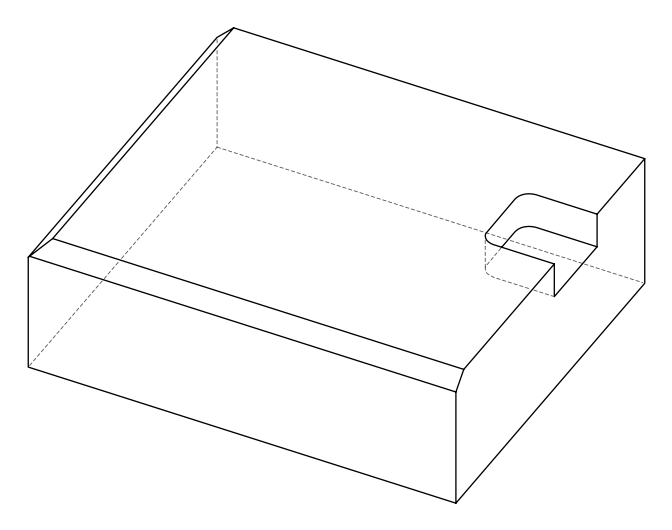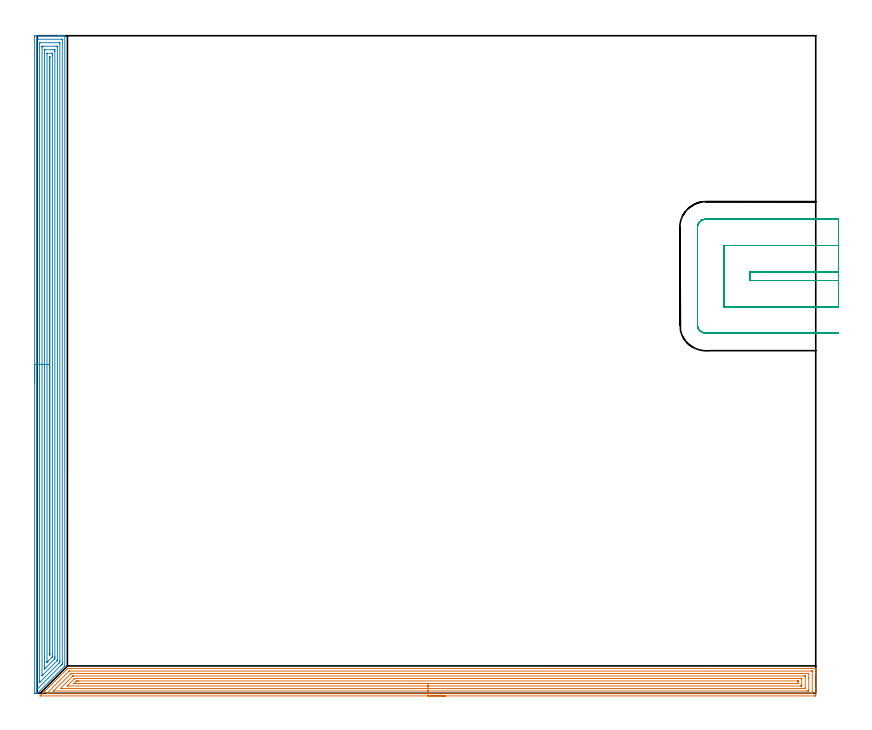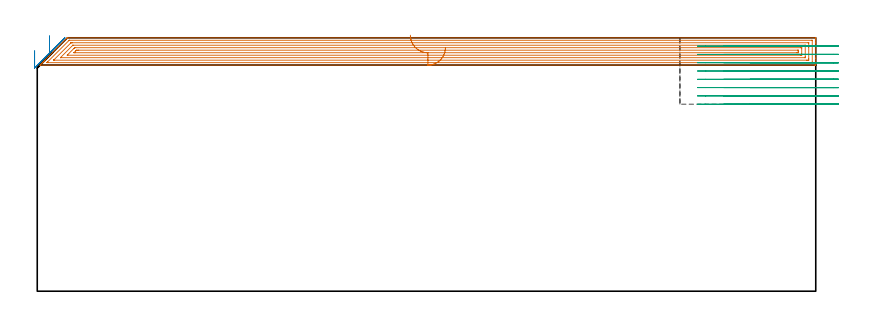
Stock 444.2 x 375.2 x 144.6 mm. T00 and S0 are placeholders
(PLAN: 3 operations, 1 tool changes, 52.4 min)
(1 AREA_MILL | FG_CHAMFER_SURFACE | UGT0205_001 | 21.15 min | 54021 mm3)
(2 AREA_MILL_1 | FG_CHAMFER_SURFACE_1 | UGT0205_001 | 20.8 min | 54040 mm3)
(3 MILL_SLOT | SLOT_PARTIAL_RECTANGULAR | UGT0201_094 | Follow Part, ap 5, ae 75% | 10.46 min | 246122 mm3)
(TOOL UGT0205_001 | Chamfer Mill 20 x 3 x 45 deg. | D20 FL50 Z2)
(TOOL UGT0201_094 | End mill 20 mm | D20 FL38 Z4)
(OP 1 AREA_MILL)
G17 G21 G94 G90
T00 M6
G54
G17 G0 G90 X232.9 Y-1.5 S1061 M3
G43 Z154.6 H0
Z139.
G94 G1 X232.862 Z138.128 F250.
X232.748 Z137.264
X232.559 Z136.412
X232.297 Z135.58
X231.963 Z134.774
X231.56 Z134.
X231.092 Z133.264
X230.561 Z132.572
X229.971 Z131.929
X229.328 Z131.34
X228.636 Z130.809
X227.9 Z130.34
X227.126 Z129.937
X226.32 Z129.603
X225.488 Z129.341
X224.637 Z129.152
X223.772 Z129.038
X222.9 Z129.
X1.627 Y-1.499
X1.604 Y-1.498
X1.603 Y-1.497 Z129.001
X2.666 Y-0.433 Z130.065
X2.834 Y-0.263 Z130.232
X2.999 Y-0.1 Z130.398
X3.113 Y0.014 Z130.512
X3.272 Y0.175 Z130.67
X3.428 Y0.329 Z130.826
X3.56 Y0.461 Z130.958
X3.71 Y0.612 Z131.107
X3.856 Y0.757 Z131.255
X4.006 Y0.907 Z131.405
X4.148 Y1.05 Z131.545
X4.285 Y1.186 Z131.684
X4.453 Y1.354 Z131.852
X6.687 Y3.588 Z134.086
X12.025 Y8.925 Z139.424
X16.891 Y13.792 Z144.291
X17.1 Y13.998 Z144.495
X17.206 Y14.098 Z144.588
X17.408 Y14.1 Z144.6
X444.028
X444.19 Y14.098 Z144.589
X444.197 Y13.963 Z144.455
X444.2 Y13.821 Z144.32
Y13.539 Z144.038
Y12.863 Z143.358
Y11.65 Z142.147
Y11.113 Z141.607
Y2.497 Z132.994
Y-1.138 Z129.359
X444.197 Y-1.41 Z129.088
X444.19 Y-1.492 Z129.005
X444.106 Y-1.499 Z128.999
X443.581 Y-1.5 Z129.
X222.9
Y-0.086 Z130.414
X6.224 Y-0.085 Z130.415
X5.793 Y-0.084 Z130.416
X5.608 Y-0.081 Z130.419
X5.485 Y-0.077 Z130.423
X5.54 Y-0.015 Z130.485
X5.613 Y0.061 Z130.561
X5.793 Y0.243 Z130.743
X5.979 Y0.43 Z130.93
X18.044 Y12.493 Z142.993
X18.148 Y12.595 Z143.095
X18.22 Y12.662 Z143.162
X18.24 Y12.678 Z143.178
X18.258 Y12.681 Z143.181
X18.301 Y12.683 Z143.183
X18.483 Y12.685 Z143.185
X441.794
X441.976 Y12.684 Z143.184
X442.145 Y12.681 Z143.181
X442.181 Y12.679 Z143.179
X442.19 Y12.66 Z143.16
X442.193 Y12.629 Z143.129
X442.199 Y12.466 Z142.966
Y0.215 Z130.715
X442.196 Y0.082 Z130.582
X442.19 Y-0.024 Z130.476
X442.185 Y-0.079 Z130.421
X442.149 Y-0.08 Z130.42
X441.794 Y-0.084 Z130.416
X441.613 Y-0.085 Z130.415
X440.9 Y-0.086 Z130.414
X222.9
Y1.328 Z131.828
X9.529 Y1.329 Z131.829
X9.391 Y1.33 Z131.83
X9.367 Y1.332 Z131.832
X9.351 Y1.334 Z131.834
X9.358 Y1.349 Z131.849
X9.367 Y1.366 Z131.866
X9.427 Y1.428 Z131.928
X9.486 Y1.487 Z131.987
X19.112 Y11.113 Z141.613
X19.154 Y11.153 Z141.653
X19.195 Y11.19 Z141.69
X19.291 Y11.265 Z141.765
X19.378 Y11.267 Z141.767
X19.561 Y11.269 Z141.769
X19.926 Y11.271 Z141.771
X20.088 Y11.272 Z141.772
X439.845 Y11.271 Z141.771
X440.007 Y11.27 Z141.77
X440.168 Y11.267 Z141.767
X440.184 Y11.265 Z141.765
X440.19 Y11.258 Z141.758
X440.195 Y11.226 Z141.726
X440.199 Y11.176 Z141.676
X440.2 Y8.736 Z139.236
Y2.173 Z132.673
X440.198 Y1.487 Z131.987
X440.195 Y1.393 Z131.893
X440.19 Y1.347 Z131.847
X440.185 Y1.335 Z131.835
X440.164 Y1.333 Z131.833
X440.007 Y1.331 Z131.831
X439.276 Y1.329 Z131.829
X439.114 Y1.328 Z131.828
X222.9
Y2.743 Z133.243
X13.319
X13.258 Y2.745 Z133.245
X13.22 Y2.748 Z133.248
X13.211 Y2.75 Z133.25
X13.216 Y2.758 Z133.258
X13.255 Y2.803 Z133.303
X13.318 Y2.868 Z133.368
X20.088 Y9.639 Z140.139
X20.297 Y9.838 Z140.338
X20.312 Y9.851 Z140.351
X20.332 Y9.853 Z140.353
X20.38 Y9.856 Z140.356
X20.477 Y9.857 Z140.357
X438.058
X438.114 Y9.856 Z140.356
X438.171 Y9.853 Z140.353
X438.186 Y9.851 Z140.351
X438.19 Y9.836 Z140.336
X438.194 Y9.786 Z140.286
X438.2 Y9.383 Z139.883
Y3.237 Z133.737
X438.196 Y2.81 Z133.31
X438.193 Y2.757 Z133.257
X438.19 Y2.75 Z133.25
X438.176 Y2.747 Z133.247
X438.135 Y2.745 Z133.245
X438. Y2.743 Z133.243
X437.832
X222.9
Y4.157 Z134.657
X17.408
X17.362 Y4.158 Z134.658
X17.094 Y4.164 Z134.664
X17.112 Y4.201 Z134.701
X17.21 Y4.306 Z134.806
X17.316 Y4.416 Z134.916
X20.982 Y8.083 Z138.583
X21.188 Y8.285 Z138.785
X21.29 Y8.382 Z138.882
X21.35 Y8.436 Z138.936
X21.921 Y8.443 Z138.943
X435.585
X435.974 Y8.441 Z138.941
X436.168 Y8.438 Z138.938
X436.186 Y8.436 Z138.936
X436.19 Y8.425 Z138.925
X436.196 Y8.39 Z138.89
X436.198 Y8.339 Z138.839
X436.2 Y7.841 Z138.341
Y5.216 Z135.716
Y4.341 Z134.841
X436.197 Y4.248 Z134.748
X436.194 Y4.192 Z134.692
X436.19 Y4.166 Z134.666
X436.174 Y4.164 Z134.664
X435.964 Y4.16 Z134.66
X435.54 Y4.157 Z134.657
X435.494
X222.9
Y5.571 Z136.071
X21.875
X21.278 Y5.573 Z136.073
X21.028 Y5.576 Z136.076
X20.982 Y5.578 Z136.078
X20.944 Y5.586 Z136.086
X20.961 Y5.608 Z136.108
X20.982 Y5.633 Z136.133
X21.981 Y6.634 Z137.134
X22.087 Y6.738 Z137.238
X22.316 Y6.959 Z137.459
X22.38 Y7.02 Z137.52
X22.477 Y7.023 Z137.523
X22.769 Y7.026 Z137.526
X23.365 Y7.029 Z137.529
X23.662
X433.753 Y7.028 Z137.528
X434.05 Y7.027 Z137.527
X434.135 Y7.025 Z137.525
X434.18 Y7.022 Z137.522
X434.19 Y6.999 Z137.499
X434.195 Y6.883 Z137.383
X434.198 Y6.738 Z137.238
X434.2 Y6.3 Z136.8
X434.197 Y5.862 Z136.362
X434.193 Y5.644 Z136.144
X434.19 Y5.591 Z136.091
X434.179 Y5.578 Z136.078
X434.149 Y5.576 Z136.076
X434.049 Y5.573 Z136.073
X433.753 Y5.572 Z136.072
X433.157 Y5.571 Z136.071
X222.9
X222.029 Z136.109
X221.164 Z136.223
X220.312 Z136.412
X219.48 Z136.674
X218.674 Z137.008
X217.9 Z137.411
X217.164 Z137.88
X216.472 Z138.411
X215.829 Z139.
X215.24 Z139.643
X214.709 Z140.335
X214.24 Z141.071
X213.837 Z141.845
X213.503 Z142.651
X213.241 Z143.483
X213.052 Z144.335
X212.938 Z145.2
X212.9 Z146.071
G0 Z154.6
M5
M2
(OP 2 AREA_MILL_1)
G17 G21 G94 G90
T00 M6
G54
G17 G0 G90 X-1.5 Y177.6 S1061 M3
G43 Z154.6 H0
Z137.4
G94 G1 Y177.638 Z136.528 F250.
Y177.752 Z135.664
Y177.941 Z134.812
Y178.203 Z133.98
Y178.537 Z133.174
Y178.94 Z132.4
Y179.408 Z131.664
Y179.94 Z130.972
Y180.529 Z130.329
Y181.172 Z129.74
Y181.864 Z129.208
Y182.6 Z128.74
Y183.374 Z128.337
Y184.18 Z128.003
Y185.012 Z127.741
Y185.864 Z127.552
Y186.728 Z127.438
Y187.6 Z127.4
Y374.284
X-1.499 Y374.593 Z127.401
X-1.493 Y375.17 Z127.404
X-1.492 Y375.193 Z127.406
X-0.917 Y375.2 Z127.98
X11.839 Z140.734
X12.445 Z141.339
X13.015 Z141.912
X13.336 Z142.232
X13.906 Z142.802
X14.227 Z143.122
X15.281 Z144.18
X15.653 Y375.192 Z144.544
X15.705 Y375.19 Z144.595
X15.7 Y375.043 Z144.6
Y15.781
X15.697 Y15.605 Z144.588
X15.619 Y15.518 Z144.516
X0.27 Y0.169 Z129.167
X0.112 Y0.012 Z129.008
X0.096 Y0.001 Z128.992
X-0.171 Y0. Z128.729
X-1.167 Z127.733
X-1.493 Y0.01 Z127.405
X-1.5 Y0.084 Z127.4
Y187.6
X-0.086 Z128.814
Y372.867
X-0.084 Y372.926 Z128.816
X-0.079 Y373.044 Z128.821
X-0.069 Y373.19 Z128.831
X-0.027 Y373.192 Z128.873
X0.474 Y373.199 Z129.374
X13.836 Z142.736
X14.227 Y373.192 Z143.127
X14.276 Y373.19 Z143.176
X14.282 Y372.985 Z143.182
X14.285 Y372.867 Z143.185
Y17.507
X14.279 Y16.673 Z143.179
X14.269 Y16.631 Z143.169
X14.227 Y16.584 Z143.127
X13.828 Y16.18 Z142.728
X13.431 Y15.781 Z142.331
X-0.027 Y2.324 Z128.873
X-0.063 Y2.294 Z128.837
X-0.079 Y2.283 Z128.821
X-0.081 Y2.295 Z128.819
X-0.084 Y2.333 Z128.816
X-0.086 Y2.392 Z128.814
Y2.452
Y187.6
X1.328 Z130.228
X1.329 Y371.023 Z130.229
X1.33 Y371.129 Z130.23
X1.333 Y371.181 Z130.233
X1.334 Y371.187 Z130.234
X1.351 Y371.191 Z130.251
X1.401 Y371.196 Z130.301
X1.578 Y371.2 Z130.478
X12.445 Z141.345
X12.622 Y371.198 Z141.522
X12.74 Y371.195 Z141.64
X12.833 Y371.19 Z141.733
X12.865 Y371.181 Z141.765
X12.866 Y371.164 Z141.766
X12.869 Y371.023 Z141.769
X12.871 Y370.596 Z141.771
Y18.458
X12.87 Y18.033 Z141.77
X12.867 Y17.799 Z141.767
X12.864 Y17.687 Z141.764
X12.759 Y17.566 Z141.659
X12.604 Y17.406 Z141.504
X12.445 Y17.245 Z141.345
X12.16 Y16.959 Z141.06
X1.755 Y6.556 Z130.655
X1.456 Y6.263 Z130.356
X1.358 Y6.169 Z130.258
X1.335 Y6.281 Z130.235
X1.333 Y6.386 Z130.233
X1.33 Y6.855 Z130.23
X1.329 Y7.282 Z130.229
X1.328 Y187.6 Z130.228
X2.743 Z131.643
Y368.345
X2.748 Y369.135 Z131.648
X2.749 Y369.185 Z131.649
X2.791 Y369.19 Z131.691
X2.897 Y369.195 Z131.797
X3.11 Y369.198 Z132.01
X3.537 Y369.2 Z132.437
X10.701 Z139.601
X11.106 Y369.199 Z140.006
X11.309 Y369.195 Z140.209
X11.409 Y369.191 Z140.309
X11.45 Y369.187 Z140.35
X11.457 Y368.345 Z140.357
Y19.351
X11.455 Y18.953 Z140.355
X11.451 Y18.755 Z140.351
X11.45 Y18.71 Z140.35
X11.427 Y18.684 Z140.327
X11.38 Y18.633 Z140.28
X11.209 Y18.458 Z140.109
X2.911 Y10.16 Z131.811
X2.768 Y10.02 Z131.668
X2.753 Y10.008 Z131.653
X2.75 Z131.65
X2.748 Y10.018 Z131.648
X2.745 Y10.121 Z131.645
X2.743 Y10.328 Z131.643
Y10.425
Y187.6
X4.157 Z133.057
Y366.831
X4.159 Y367.102 Z133.059
X4.162 Y367.179 Z133.062
X4.165 Y367.191 Z133.065
X4.169 Y367.195 Z133.069
X4.188 Y367.198 Z133.088
X4.268 Y367.199 Z133.168
X4.428 Y367.2 Z133.328
X9.134 Z138.034
X9.773 Y367.198 Z138.673
X10.029 Y367.196 Z138.929
X10.038 Y367.187 Z138.938
X10.04 Y367.184 Z138.94
X10.043 Y366.56 Z138.943
Y366.289
Y20.866
X10.039 Y20.244 Z138.939
X10.036 Y19.979 Z138.936
X10.023 Y19.733 Z138.923
X9.773 Y19.472 Z138.673
X9.713 Y19.411 Z138.613
X4.362 Y14.061 Z133.262
X4.296 Y13.996 Z133.196
X4.237 Y13.945 Z133.137
X4.164 Y13.885 Z133.064
X4.16 Y13.996 Z133.06
X4.158 Y14.087 Z133.058
X4.157 Y14.266 Z133.057
Y14.888
Y187.6
X5.571 Z134.471
X5.572 Y364.775 Z134.472
X5.574 Y365.094 Z134.474
X5.576 Y365.173 Z134.476
X5.577 Y365.186 Z134.477
X5.593 Y365.19 Z134.493
X5.643 Y365.195 Z134.543
X5.786 Y365.199 Z134.686
X7.991 Z136.891
X8.46 Y365.198 Z137.36
X8.595 Y365.191 Z137.495
X8.622 Y365.188 Z137.522
X8.624 Y365.14 Z137.524
X8.627 Y365.03 Z137.527
X8.628 Y364.775 Z137.528
X8.629 Y364.135 Z137.529
X8.628 Y21.39 Z137.528
X8.627 Y21.136 Z137.527
X8.623 Y20.817 Z137.523
X8.622 Y20.782 Z137.522
X8.601 Y20.757 Z137.501
X8.559 Y20.71 Z137.459
X8.489 Y20.637 Z137.389
X8.096 Y20.244 Z136.996
X6.209 Y18.357 Z135.109
X5.813 Y17.963 Z134.713
X5.72 Y17.873 Z134.62
X5.589 Y17.749 Z134.489
X5.577 Y17.745 Z134.477
X5.575 Y17.78 Z134.475
X5.573 Y17.844 Z134.473
X5.572 Y17.915 Z134.472
X5.571 Y18.205 Z134.471
Y187.6
X6.985 Z135.885
X6.986 Y362.212 Z135.886
X6.99 Y362.99 Z135.89
X6.992 Y363.098 Z135.892
X7.001 Y363.19 Z135.901
X7.1 Y363.196 Z136.
X7.17 Y363.197 Z136.07
X7.195 Y363.194 Z136.095
X7.205 Y363.191 Z136.105
X7.208 Y363.179 Z136.108
X7.211 Y363.104 Z136.111
X7.214 Y362.99 Z136.114
X7.215 Y22.807 Z136.115
X7.212 Y22.029 Z136.112
X7.209 Y21.919 Z136.109
X7.204 Y21.813 Z136.104
X7.1 Y21.701 Z136.
X7.044 Y21.645 Z135.944
X6.999 Y21.604 Z135.899
X6.993 Y21.6 Z135.893
X6.991 Y21.619 Z135.891
X6.988 Y21.684 Z135.888
X6.986 Y21.914 Z135.886
X6.985 Y22.029 Z135.885
Y187.6
Y188.472 Z135.923
Y189.336 Z136.037
Y190.188 Z136.226
Y191.02 Z136.488
Y191.826 Z136.822
Y192.6 Z137.225
Y193.336 Z137.694
Y194.028 Z138.225
Y194.671 Z138.814
Y195.26 Z139.457
Y195.792 Z140.15
Y196.26 Z140.885
Y196.663 Z141.659
Y196.997 Z142.465
Y197.259 Z143.297
Y197.448 Z144.149
Y197.562 Z145.014
Y197.6 Z145.885
G0 Z154.6
M5
M2
(OP 3 MILL_SLOT)
G17 G21 G94 G90
T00 M6
G54
G17 G0 G90 X457.2 Y240.5 S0 M3
G43 Z154.6 H0
Z139.862
G94 G1 X454.2 F250.
X406.7 F500.
Y235.5
X454.2
X457.2 F250.
Y255.5
X454.2
X391.7 F500.
Y220.5
X454.2
X457.2 F250.
Y270.5
X454.2
X381.4 F500.
G3 X376.7 Y265.8 R4.7
G1 Y210.2
G3 X381.4 Y205.5 R4.7
G1 X454.2
X457.2 F250.
G0 Y240.5 Z135.125
G1 X454.2
X406.7 F500.
Y235.5
X454.2
X457.2 F250.
Y255.5
X454.2
X391.7 F500.
Y220.5
X454.2
X457.2 F250.
Y270.5
X454.2
X381.4 F500.
G3 X376.7 Y265.8 R4.7
G1 Y210.2
G3 X381.4 Y205.5 R4.7
G1 X454.2
X457.2 F250.
G0 Y240.5 Z130.387
G1 X454.2
X406.7 F500.
Y235.5
X454.2
X457.2 F250.
Y255.5
X454.2
X391.7 F500.
Y220.5
X454.2
X457.2 F250.
Y270.5
X454.2
X381.4 F500.
G3 X376.7 Y265.8 R4.7
G1 Y210.2
G3 X381.4 Y205.5 R4.7
G1 X454.2
X457.2 F250.
G0 Y240.5 Z125.65
G1 X454.2
X406.7 F500.
Y235.5
X454.2
X457.2 F250.
Y255.5
X454.2
X391.7 F500.
Y220.5
X454.2
X457.2 F250.
Y270.5
X454.2
X381.4 F500.
G3 X376.7 Y265.8 R4.7
G1 Y210.2
G3 X381.4 Y205.5 R4.7
G1 X454.2
X457.2 F250.
G0 Y240.5 Z120.912
G1 X454.2
X406.7 F500.
Y235.5
X454.2
X457.2 F250.
Y255.5
X454.2
X391.7 F500.
Y220.5
X454.2
X457.2 F250.
Y270.5
X454.2
X381.4 F500.
G3 X376.7 Y265.8 R4.7
G1 Y210.2
G3 X381.4 Y205.5 R4.7
G1 X454.2
X457.2 F250.
G0 Y240.5 Z116.175
G1 X454.2
X406.7 F500.
Y235.5
X454.2
X457.2 F250.
Y255.5
X454.2
X391.7 F500.
Y220.5
X454.2
X457.2 F250.
Y270.5
X454.2
X381.4 F500.
G3 X376.7 Y265.8 R4.7
G1 Y210.2
G3 X381.4 Y205.5 R4.7
G1 X454.2
X457.2 F250.
G0 Y240.5 Z111.437
G1 X454.2
X406.7 F500.
Y235.5
X454.2
X457.2 F250.
Y255.5
X454.2
X391.7 F500.
Y220.5
X454.2
X457.2 F250.
Y270.5
X454.2
X381.4 F500.
G3 X376.7 Y265.8 R4.7
G1 Y210.2
G3 X381.4 Y205.5 R4.7
G1 X454.2
X457.2 F250.
G0 Y240.5 Z106.7
G1 X454.2
X406.7 F500.
Y235.5
X454.2
X457.2 F250.
Y255.5
X454.2
X391.7 F500.
Y220.5
X454.2
X457.2 F250.
Y270.5
X454.2
X381.4 F500.
G3 X376.7 Y265.8 R4.7
G1 Y210.2
G3 X381.4 Y205.5 R4.7
G1 X454.2
X457.2 F250.
G0 Z154.6
M5
M2
